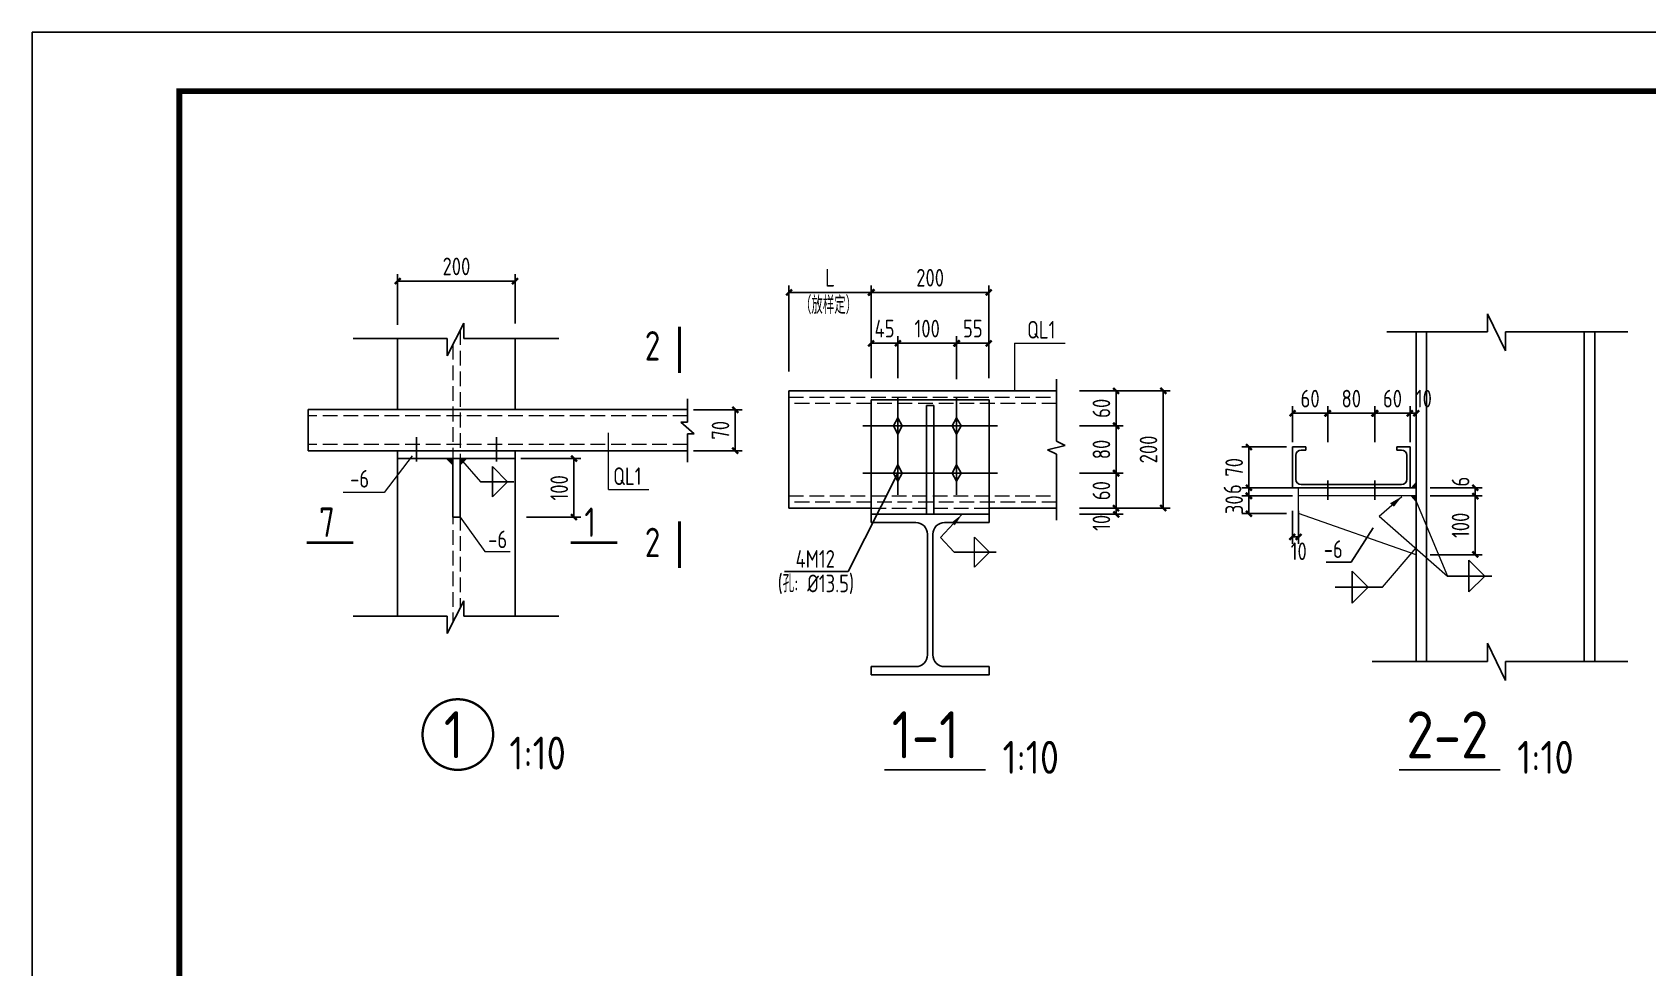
# Model space of a CAD drawing. Header units: millimetres. Extents: x 865974 to 875117, y 41124 to 44891.
# Drawn here: x 869770 to 870044.5, y 41558.7 to 41717.6 of the extents above; entities that cross this region are included whole.
import ezdxf

# ---------------------------------------------------------------- set-up
doc = ezdxf.new("R2010")
doc.units = ezdxf.units.MM
doc.header["$LTSCALE"] = 1000
doc.header["$MEASUREMENT"] = 0
doc.linetypes.add('DASH', pattern=[0.35, 0.25, -0.1])
doc.linetypes.add('DOTE', pattern=[2.42, 2, -0.2, 0.02, -0.2])
for name, color, linetype, lineweight in [('1', 4, 'Continuous', 70), ('D3', 62, 'Continuous', 9), ('LZ', 64, 'Continuous', 9), ('数字', 3, 'Continuous', 9)]:
    doc.layers.add(name, color=color, linetype=linetype, lineweight=lineweight)
for name, color, linetype in [('D1', 112, 'Continuous'), ('D2', 6, 'Continuous'), ('DIM', 7, 'Continuous'), ('DOTE', 1, 'DOTE'), ('GJ', 6, 'Continuous'), ('Prof', 2, 'Continuous'), ('PUB_DIM', 3, 'Continuous'), ('THIN', 7, 'Continuous'), ('文字', 7, 'Continuous'), ('桩', 6, 'Continuous')]:
    doc.layers.add(name, color=color, linetype=linetype)
doc.styles.add('GBHZ', font='gbenor.shx', dxfattribs={"width": 0.9, "bigfont": 'gbcbig.shx'})
doc.dimstyles.new('Y10', dxfattribs={"dimscale": 0, "dimtxt": 3, "dimasz": 0.01, "dimexe": 1.2, "dimexo": 1, "dimgap": 1, "dimtad": 1, "dimdec": 0, "dimlfac": 10, "dimzin": 0, "dimdsep": 46, "dimtxsty": 'GBHZ', "dimblk1": 'DX', "dimblk2": 'DX', "dimsah": 1, "dimcen": 0.09, "dimdle": 1, "dimadec": 0, "dimazin": 0, "dimtfac": 1, "dimtdec": 0, "dimtix": 1, "dimtmove": 2, "dimatfit": 3, "dimldrblk": 'DX', "dimfxl": 0, "dimtolj": 1, "dimtzin": 0, "dimarcsym": 0})

# ---------------------------------------------------------------- blocks, each defined once
blk = doc.blocks.new('DX')
at = {"color": 0, "linetype": 'ByBlock', "const_width": 40}
blk.add_lwpolyline([(-54, -51), (46, 49)], dxfattribs=at)
blk = doc.blocks.new('*D469')
at = {"layer": 'Defpoints', "color": 0, "linetype": 'ByBlock', "transparency": 16777216}
for p in [(869898.56, 41673.4), (869912.58, 41664.22), (869898.56, 41658.98)]:
    blk.add_point(p, dxfattribs=at)
at = {"layer": 'DIM', "color": 0, "linetype": 'ByBlock', "lineweight": -2, "transparency": 16777216}
for p, q in [((869898.56, 41659.98), (869898.56, 41674.6)), ((869912.58, 41665.22), (869912.58, 41674.6)), ((869912.57, 41673.4), (869898.57, 41673.4))]:
    blk.add_line(p, q, dxfattribs=at)
at = {"layer": 'DIM', "color": 0, "linetype": 'ByBlock', "lineweight": -2, "transparency": 16777216, "xscale": 0.01, "yscale": 0.01, "zscale": 0.01, "rotation": 180}
blk.add_blockref('DX', (869898.56, 41673.4), dxfattribs=at)
at = {"layer": 'DIM', "color": 0, "linetype": 'ByBlock', "lineweight": -2, "transparency": 16777216, "xscale": 0.01, "yscale": 0.01, "zscale": 0.01}
blk.add_blockref('DX', (869912.58, 41673.4), dxfattribs=at)
at = {"layer": 'DIM', "color": 0, "linetype": 'ByBlock', "transparency": 16777216, "insert": (869905.57, 41675.9), "char_height": 3, "attachment_point": 5, "style": 'GBHZ'}
blk.add_mtext('\\A1;L', dxfattribs=at)
blk = doc.blocks.new('*D470')
at = {"layer": 'Defpoints', "color": 0, "linetype": 'ByBlock', "transparency": 16777216}
for p in [(869852.07, 41675.32), (869832.07, 41666.88), (869852.07, 41667.1)]:
    blk.add_point(p, dxfattribs=at)
at = {"layer": 'DIM', "color": 0, "linetype": 'ByBlock', "lineweight": -2, "transparency": 16777216}
for p, q in [((869832.07, 41667.88), (869832.07, 41676.52)), ((869832.08, 41675.32), (869852.06, 41675.32)), ((869852.07, 41668.1), (869852.07, 41676.52))]:
    blk.add_line(p, q, dxfattribs=at)
at = {"layer": 'DIM', "color": 0, "linetype": 'ByBlock', "lineweight": -2, "transparency": 16777216, "xscale": 0.01, "yscale": 0.01, "zscale": 0.01, "rotation": 180}
blk.add_blockref('DX', (869832.07, 41675.32), dxfattribs=at)
at = {"layer": 'DIM', "color": 0, "linetype": 'ByBlock', "lineweight": -2, "transparency": 16777216, "xscale": 0.01, "yscale": 0.01, "zscale": 0.01}
blk.add_blockref('DX', (869852.07, 41675.32), dxfattribs=at)
at = {"layer": 'DIM', "color": 0, "linetype": 'ByBlock', "transparency": 16777216, "insert": (869842.07, 41677.82), "char_height": 3, "attachment_point": 5, "style": 'GBHZ'}
blk.add_mtext('\\A1;200', dxfattribs=at)
blk = doc.blocks.new('*D471')
at = {"layer": 'Defpoints', "color": 0, "linetype": 'ByBlock', "transparency": 16777216}
for p in [(869851.99, 41645.2), (869852.99, 41635.2), (869862.04, 41635.2)]:
    blk.add_point(p, dxfattribs=at)
at = {"layer": 'DIM', "color": 0, "linetype": 'ByBlock', "lineweight": -2, "transparency": 16777216}
for p, q in [((869852.99, 41645.2), (869863.24, 41645.2)), ((869862.04, 41645.19), (869862.04, 41635.21)), ((869853.99, 41635.2), (869863.24, 41635.2))]:
    blk.add_line(p, q, dxfattribs=at)
at = {"layer": 'DIM', "color": 0, "linetype": 'ByBlock', "lineweight": -2, "transparency": 16777216, "xscale": 0.01, "yscale": 0.01, "zscale": 0.01}
for p, rotation in [((869862.04, 41645.2), 90), ((869862.04, 41635.2), 270)]:
    blk.add_blockref('DX', p, dxfattribs=dict(at, rotation=rotation))
at = {"layer": 'DIM', "color": 0, "linetype": 'ByBlock', "transparency": 16777216, "insert": (869859.54, 41640.2), "char_height": 3, "attachment_point": 5, "rotation": 90, "style": 'GBHZ'}
blk.add_mtext('\\A1;100', dxfattribs=at)
blk = doc.blocks.new('*D472')
at = {"layer": 'Defpoints', "color": 0, "linetype": 'ByBlock', "transparency": 16777216}
for p in [(869881.35, 41653.48), (869881.35, 41646.48), (869889.45, 41646.48)]:
    blk.add_point(p, dxfattribs=at)
at = {"layer": 'DIM', "color": 0, "linetype": 'ByBlock', "lineweight": -2, "transparency": 16777216}
for p, q in [((869882.35, 41653.48), (869890.65, 41653.48)), ((869889.45, 41653.47), (869889.45, 41646.49)), ((869882.35, 41646.48), (869890.65, 41646.48))]:
    blk.add_line(p, q, dxfattribs=at)
at = {"layer": 'DIM', "color": 0, "linetype": 'ByBlock', "lineweight": -2, "transparency": 16777216, "xscale": 0.01, "yscale": 0.01, "zscale": 0.01}
for p, rotation in [((869889.45, 41653.48), 90), ((869889.45, 41646.48), 270)]:
    blk.add_blockref('DX', p, dxfattribs=dict(at, rotation=rotation))
at = {"layer": 'DIM', "color": 0, "linetype": 'ByBlock', "transparency": 16777216, "insert": (869886.95, 41649.98), "char_height": 3, "attachment_point": 5, "rotation": 90, "style": 'GBHZ'}
blk.add_mtext('\\A1;70', dxfattribs=at)
blk = doc.blocks.new('*D473')
at = {"layer": 'Defpoints', "color": 0, "linetype": 'ByBlock', "transparency": 16777216}
for p in [(869946.95, 41636.72), (869946.95, 41635.72), (869954.19, 41636.72)]:
    blk.add_point(p, dxfattribs=at)
at = {"layer": 'DIM', "color": 0, "linetype": 'ByBlock', "lineweight": -2, "transparency": 16777216}
for p, q in [((869947.95, 41636.72), (869955.39, 41636.72)), ((869947.95, 41635.72), (869955.39, 41635.72)), ((869954.19, 41636.73), (869954.19, 41636.74)), ((869954.19, 41635.72), (869954.19, 41636.72)), ((869954.19, 41635.71), (869954.19, 41635.7))]:
    blk.add_line(p, q, dxfattribs=at)
at = {"layer": 'DIM', "color": 0, "linetype": 'ByBlock', "lineweight": -2, "transparency": 16777216, "xscale": 0.01, "yscale": 0.01, "zscale": 0.01}
for p, rotation in [((869954.19, 41636.72), 270), ((869954.19, 41635.72), 90)]:
    blk.add_blockref('DX', p, dxfattribs=dict(at, rotation=rotation))
at = {"layer": 'DIM', "color": 0, "linetype": 'ByBlock', "transparency": 16777216, "insert": (869951.69, 41634.25), "char_height": 3, "attachment_point": 5, "rotation": 90, "style": 'GBHZ'}
blk.add_mtext('\\A1;10', dxfattribs=at)
blk = doc.blocks.new('*D474')
at = {"layer": 'Defpoints', "color": 0, "linetype": 'ByBlock', "transparency": 16777216}
for p in [(869946.95, 41642.71), (869954.19, 41642.71), (869946.95, 41636.72)]:
    blk.add_point(p, dxfattribs=at)
at = {"layer": 'DIM', "color": 0, "linetype": 'ByBlock', "lineweight": -2, "transparency": 16777216}
for p, q in [((869947.95, 41642.71), (869955.39, 41642.71)), ((869954.19, 41636.73), (869954.19, 41642.7)), ((869947.95, 41636.72), (869955.39, 41636.72))]:
    blk.add_line(p, q, dxfattribs=at)
at = {"layer": 'DIM', "color": 0, "linetype": 'ByBlock', "lineweight": -2, "transparency": 16777216, "xscale": 0.01, "yscale": 0.01, "zscale": 0.01}
for p, rotation in [((869954.19, 41642.71), 90), ((869954.19, 41636.72), 270)]:
    blk.add_blockref('DX', p, dxfattribs=dict(at, rotation=rotation))
at = {"layer": 'DIM', "color": 0, "linetype": 'ByBlock', "transparency": 16777216, "insert": (869951.69, 41639.72), "char_height": 3, "attachment_point": 5, "rotation": 90, "style": 'GBHZ'}
blk.add_mtext('\\A1;60', dxfattribs=at)
blk = doc.blocks.new('*D475')
at = {"layer": 'Defpoints', "color": 0, "linetype": 'ByBlock', "transparency": 16777216}
for p in [(869946.95, 41650.72), (869954.19, 41650.72), (869946.95, 41642.71)]:
    blk.add_point(p, dxfattribs=at)
at = {"layer": 'DIM', "color": 0, "linetype": 'ByBlock', "lineweight": -2, "transparency": 16777216}
for p, q in [((869947.95, 41650.72), (869955.39, 41650.72)), ((869954.19, 41642.72), (869954.19, 41650.71)), ((869947.95, 41642.71), (869955.39, 41642.71))]:
    blk.add_line(p, q, dxfattribs=at)
at = {"layer": 'DIM', "color": 0, "linetype": 'ByBlock', "lineweight": -2, "transparency": 16777216, "xscale": 0.01, "yscale": 0.01, "zscale": 0.01}
for p, rotation in [((869954.19, 41650.72), 90), ((869954.19, 41642.71), 270)]:
    blk.add_blockref('DX', p, dxfattribs=dict(at, rotation=rotation))
at = {"layer": 'DIM', "color": 0, "linetype": 'ByBlock', "transparency": 16777216, "insert": (869951.69, 41646.72), "char_height": 3, "attachment_point": 5, "rotation": 90, "style": 'GBHZ'}
blk.add_mtext('\\A1;80', dxfattribs=at)
blk = doc.blocks.new('*D476')
at = {"layer": 'Defpoints', "color": 0, "linetype": 'ByBlock', "transparency": 16777216}
for p in [(869946.95, 41656.71), (869954.19, 41656.71), (869946.95, 41650.72)]:
    blk.add_point(p, dxfattribs=at)
at = {"layer": 'DIM', "color": 0, "linetype": 'ByBlock', "lineweight": -2, "transparency": 16777216}
for p, q in [((869947.95, 41656.71), (869955.39, 41656.71)), ((869954.19, 41650.73), (869954.19, 41656.7)), ((869947.95, 41650.72), (869955.39, 41650.72))]:
    blk.add_line(p, q, dxfattribs=at)
at = {"layer": 'DIM', "color": 0, "linetype": 'ByBlock', "lineweight": -2, "transparency": 16777216, "xscale": 0.01, "yscale": 0.01, "zscale": 0.01}
for p, rotation in [((869954.19, 41656.71), 90), ((869954.19, 41650.72), 270)]:
    blk.add_blockref('DX', p, dxfattribs=dict(at, rotation=rotation))
at = {"layer": 'DIM', "color": 0, "linetype": 'ByBlock', "transparency": 16777216, "insert": (869951.69, 41653.72), "char_height": 3, "attachment_point": 5, "rotation": 90, "style": 'GBHZ'}
blk.add_mtext('\\A1;60', dxfattribs=at)
blk = doc.blocks.new('*D477')
at = {"layer": 'Defpoints', "color": 0, "linetype": 'ByBlock', "transparency": 16777216}
for p in [(869946.95, 41656.71), (869946.95, 41636.72), (869962.19, 41636.72)]:
    blk.add_point(p, dxfattribs=at)
at = {"layer": 'DIM', "color": 0, "linetype": 'ByBlock', "lineweight": -2, "transparency": 16777216}
for p, q in [((869947.95, 41656.71), (869963.39, 41656.71)), ((869962.19, 41656.7), (869962.19, 41636.73)), ((869947.95, 41636.72), (869963.39, 41636.72))]:
    blk.add_line(p, q, dxfattribs=at)
at = {"layer": 'DIM', "color": 0, "linetype": 'ByBlock', "lineweight": -2, "transparency": 16777216, "xscale": 0.01, "yscale": 0.01, "zscale": 0.01}
for p, rotation in [((869962.19, 41656.71), 90), ((869962.19, 41636.72), 270)]:
    blk.add_blockref('DX', p, dxfattribs=dict(at, rotation=rotation))
at = {"layer": 'DIM', "color": 0, "linetype": 'ByBlock', "transparency": 16777216, "insert": (869959.69, 41646.72), "char_height": 3, "attachment_point": 5, "rotation": 90, "style": 'GBHZ'}
blk.add_mtext('\\A1;200', dxfattribs=at)
blk = doc.blocks.new('*D478')
at = {"layer": 'Defpoints', "color": 0, "linetype": 'ByBlock', "transparency": 16777216}
for p in [(869917.08, 41664.76), (869912.58, 41657.81), (869917.08, 41657.81)]:
    blk.add_point(p, dxfattribs=at)
at = {"layer": 'DIM', "color": 0, "linetype": 'ByBlock', "lineweight": -2, "transparency": 16777216}
for p, q in [((869912.58, 41658.81), (869912.58, 41665.96)), ((869917.08, 41658.81), (869917.08, 41665.96)), ((869912.57, 41664.76), (869912.56, 41664.76)), ((869912.58, 41664.76), (869917.08, 41664.76)), ((869917.09, 41664.76), (869917.1, 41664.76))]:
    blk.add_line(p, q, dxfattribs=at)
at = {"layer": 'DIM', "color": 0, "linetype": 'ByBlock', "lineweight": -2, "transparency": 16777216, "xscale": 0.01, "yscale": 0.01, "zscale": 0.01}
blk.add_blockref('DX', (869912.58, 41664.76), dxfattribs=at)
at = {"layer": 'DIM', "color": 0, "linetype": 'ByBlock', "lineweight": -2, "transparency": 16777216, "xscale": 0.01, "yscale": 0.01, "zscale": 0.01, "rotation": 180}
blk.add_blockref('DX', (869917.08, 41664.76), dxfattribs=at)
at = {"layer": 'DIM', "color": 0, "linetype": 'ByBlock', "transparency": 16777216, "insert": (869914.83, 41667.26), "char_height": 3, "attachment_point": 5, "style": 'GBHZ'}
blk.add_mtext('\\A1;45', dxfattribs=at)
blk = doc.blocks.new('*D479')
at = {"layer": 'Defpoints', "color": 0, "linetype": 'ByBlock', "transparency": 16777216}
for p in [(869917.08, 41664.76), (869917.08, 41657.81), (869927.08, 41657.67)]:
    blk.add_point(p, dxfattribs=at)
at = {"layer": 'DIM', "color": 0, "linetype": 'ByBlock', "lineweight": -2, "transparency": 16777216}
for p, q in [((869917.08, 41658.81), (869917.08, 41665.96)), ((869927.08, 41658.67), (869927.08, 41665.96)), ((869927.07, 41664.76), (869917.09, 41664.76))]:
    blk.add_line(p, q, dxfattribs=at)
at = {"layer": 'DIM', "color": 0, "linetype": 'ByBlock', "lineweight": -2, "transparency": 16777216, "xscale": 0.01, "yscale": 0.01, "zscale": 0.01, "rotation": 180}
blk.add_blockref('DX', (869917.08, 41664.76), dxfattribs=at)
at = {"layer": 'DIM', "color": 0, "linetype": 'ByBlock', "lineweight": -2, "transparency": 16777216, "xscale": 0.01, "yscale": 0.01, "zscale": 0.01}
blk.add_blockref('DX', (869927.08, 41664.76), dxfattribs=at)
at = {"layer": 'DIM', "color": 0, "linetype": 'ByBlock', "transparency": 16777216, "insert": (869922.08, 41667.26), "char_height": 3, "attachment_point": 5, "style": 'GBHZ'}
blk.add_mtext('\\A1;100', dxfattribs=at)
blk = doc.blocks.new('*D480')
at = {"layer": 'Defpoints', "color": 0, "linetype": 'ByBlock', "transparency": 16777216}
for p in [(869927.08, 41664.76), (869927.08, 41657.81), (869932.58, 41657.81)]:
    blk.add_point(p, dxfattribs=at)
at = {"layer": 'DIM', "color": 0, "linetype": 'ByBlock', "lineweight": -2, "transparency": 16777216}
for p, q in [((869927.08, 41658.81), (869927.08, 41665.96)), ((869932.58, 41658.81), (869932.58, 41665.96)), ((869932.57, 41664.76), (869927.09, 41664.76))]:
    blk.add_line(p, q, dxfattribs=at)
at = {"layer": 'DIM', "color": 0, "linetype": 'ByBlock', "lineweight": -2, "transparency": 16777216, "xscale": 0.01, "yscale": 0.01, "zscale": 0.01, "rotation": 180}
blk.add_blockref('DX', (869927.08, 41664.76), dxfattribs=at)
at = {"layer": 'DIM', "color": 0, "linetype": 'ByBlock', "lineweight": -2, "transparency": 16777216, "xscale": 0.01, "yscale": 0.01, "zscale": 0.01}
blk.add_blockref('DX', (869932.58, 41664.76), dxfattribs=at)
at = {"layer": 'DIM', "color": 0, "linetype": 'ByBlock', "transparency": 16777216, "insert": (869929.83, 41667.26), "char_height": 3, "attachment_point": 5, "style": 'GBHZ'}
blk.add_mtext('\\A1;55', dxfattribs=at)
blk = doc.blocks.new('*D481')
at = {"layer": 'Defpoints', "color": 0, "linetype": 'ByBlock', "transparency": 16777216}
for p in [(869932.58, 41673.4), (869912.58, 41659.81), (869932.58, 41659.81)]:
    blk.add_point(p, dxfattribs=at)
at = {"layer": 'DIM', "color": 0, "linetype": 'ByBlock', "lineweight": -2, "transparency": 16777216}
for p, q in [((869912.58, 41660.81), (869912.58, 41674.6)), ((869932.58, 41660.81), (869932.58, 41674.6)), ((869912.59, 41673.4), (869932.57, 41673.4))]:
    blk.add_line(p, q, dxfattribs=at)
at = {"layer": 'DIM', "color": 0, "linetype": 'ByBlock', "lineweight": -2, "transparency": 16777216, "xscale": 0.01, "yscale": 0.01, "zscale": 0.01, "rotation": 180}
blk.add_blockref('DX', (869912.58, 41673.4), dxfattribs=at)
at = {"layer": 'DIM', "color": 0, "linetype": 'ByBlock', "lineweight": -2, "transparency": 16777216, "xscale": 0.01, "yscale": 0.01, "zscale": 0.01}
blk.add_blockref('DX', (869932.58, 41673.4), dxfattribs=at)
at = {"layer": 'DIM', "color": 0, "linetype": 'ByBlock', "transparency": 16777216, "insert": (869922.58, 41675.9), "char_height": 3, "attachment_point": 5, "style": 'GBHZ'}
blk.add_mtext('\\A1;200', dxfattribs=at)
blk = doc.blocks.new('*D482')
at = {"layer": 'Defpoints', "color": 0, "linetype": 'ByBlock', "transparency": 16777216}
for p in [(869984.16, 41647.18), (869976.76, 41640.18), (869984.16, 41640.18)]:
    blk.add_point(p, dxfattribs=at)
at = {"layer": 'DIM', "color": 0, "linetype": 'ByBlock', "lineweight": -2, "transparency": 16777216}
for p, q in [((869983.16, 41647.18), (869975.56, 41647.18)), ((869976.76, 41647.17), (869976.76, 41640.19)), ((869983.16, 41640.18), (869975.56, 41640.18))]:
    blk.add_line(p, q, dxfattribs=at)
at = {"layer": 'DIM', "color": 0, "linetype": 'ByBlock', "lineweight": -2, "transparency": 16777216, "xscale": 0.01, "yscale": 0.01, "zscale": 0.01}
for p, rotation in [((869976.76, 41647.18), 90), ((869976.76, 41640.18), 270)]:
    blk.add_blockref('DX', p, dxfattribs=dict(at, rotation=rotation))
at = {"layer": 'DIM', "color": 0, "linetype": 'ByBlock', "transparency": 16777216, "insert": (869974.26, 41643.68), "char_height": 3, "attachment_point": 5, "rotation": 90, "style": 'GBHZ'}
blk.add_mtext('\\A1;70', dxfattribs=at)
blk = doc.blocks.new('*D483')
at = {"layer": 'Defpoints', "color": 0, "linetype": 'ByBlock', "transparency": 16777216}
for p in [(869998.16, 41652.86), (869998.16, 41646.95), (870004.16, 41646.95)]:
    blk.add_point(p, dxfattribs=at)
at = {"layer": 'DIM', "color": 0, "linetype": 'ByBlock', "lineweight": -2, "transparency": 16777216}
for p, q in [((869998.16, 41647.95), (869998.16, 41654.06)), ((870004.15, 41652.86), (869998.17, 41652.86)), ((870004.16, 41647.95), (870004.16, 41654.06))]:
    blk.add_line(p, q, dxfattribs=at)
at = {"layer": 'DIM', "color": 0, "linetype": 'ByBlock', "lineweight": -2, "transparency": 16777216, "xscale": 0.01, "yscale": 0.01, "zscale": 0.01, "rotation": 180}
blk.add_blockref('DX', (869998.16, 41652.86), dxfattribs=at)
at = {"layer": 'DIM', "color": 0, "linetype": 'ByBlock', "lineweight": -2, "transparency": 16777216, "xscale": 0.01, "yscale": 0.01, "zscale": 0.01}
blk.add_blockref('DX', (870004.16, 41652.86), dxfattribs=at)
at = {"layer": 'DIM', "color": 0, "linetype": 'ByBlock', "transparency": 16777216, "insert": (870001.16, 41655.36), "char_height": 3, "attachment_point": 5, "style": 'GBHZ'}
blk.add_mtext('\\A1;60', dxfattribs=at)
blk = doc.blocks.new('*D484')
at = {"layer": 'Defpoints', "color": 0, "linetype": 'ByBlock', "transparency": 16777216}
for p in [(869990.16, 41652.86), (869990.16, 41646.95), (869998.16, 41646.95)]:
    blk.add_point(p, dxfattribs=at)
at = {"layer": 'DIM', "color": 0, "linetype": 'ByBlock', "lineweight": -2, "transparency": 16777216}
for p, q in [((869990.16, 41647.95), (869990.16, 41654.06)), ((869998.15, 41652.86), (869990.17, 41652.86)), ((869998.16, 41647.95), (869998.16, 41654.06))]:
    blk.add_line(p, q, dxfattribs=at)
at = {"layer": 'DIM', "color": 0, "linetype": 'ByBlock', "lineweight": -2, "transparency": 16777216, "xscale": 0.01, "yscale": 0.01, "zscale": 0.01, "rotation": 180}
blk.add_blockref('DX', (869990.16, 41652.86), dxfattribs=at)
at = {"layer": 'DIM', "color": 0, "linetype": 'ByBlock', "lineweight": -2, "transparency": 16777216, "xscale": 0.01, "yscale": 0.01, "zscale": 0.01}
blk.add_blockref('DX', (869998.16, 41652.86), dxfattribs=at)
at = {"layer": 'DIM', "color": 0, "linetype": 'ByBlock', "transparency": 16777216, "insert": (869994.16, 41655.36), "char_height": 3, "attachment_point": 5, "style": 'GBHZ'}
blk.add_mtext('\\A1;80', dxfattribs=at)
blk = doc.blocks.new('*D485')
at = {"layer": 'Defpoints', "color": 0, "linetype": 'ByBlock', "transparency": 16777216}
for p in [(869984.16, 41652.86), (869984.16, 41646.95), (869990.16, 41646.95)]:
    blk.add_point(p, dxfattribs=at)
at = {"layer": 'DIM', "color": 0, "linetype": 'ByBlock', "lineweight": -2, "transparency": 16777216}
for p, q in [((869984.16, 41647.95), (869984.16, 41654.06)), ((869990.15, 41652.86), (869984.17, 41652.86)), ((869990.16, 41647.95), (869990.16, 41654.06))]:
    blk.add_line(p, q, dxfattribs=at)
at = {"layer": 'DIM', "color": 0, "linetype": 'ByBlock', "lineweight": -2, "transparency": 16777216, "xscale": 0.01, "yscale": 0.01, "zscale": 0.01, "rotation": 180}
blk.add_blockref('DX', (869984.16, 41652.86), dxfattribs=at)
at = {"layer": 'DIM', "color": 0, "linetype": 'ByBlock', "lineweight": -2, "transparency": 16777216, "xscale": 0.01, "yscale": 0.01, "zscale": 0.01}
blk.add_blockref('DX', (869990.16, 41652.86), dxfattribs=at)
at = {"layer": 'DIM', "color": 0, "linetype": 'ByBlock', "transparency": 16777216, "insert": (869987.16, 41655.36), "char_height": 3, "attachment_point": 5, "style": 'GBHZ'}
blk.add_mtext('\\A1;60', dxfattribs=at)
blk = doc.blocks.new('*D486')
at = {"layer": 'Defpoints', "color": 0, "linetype": 'ByBlock', "transparency": 16777216}
for p in [(870006.54, 41640.18), (870006.54, 41638.83), (870015.23, 41638.83)]:
    blk.add_point(p, dxfattribs=at)
at = {"layer": 'DIM', "color": 0, "linetype": 'ByBlock', "lineweight": -2, "transparency": 16777216}
for p, q in [((870007.54, 41640.18), (870016.43, 41640.18)), ((870007.54, 41638.83), (870016.43, 41638.83)), ((870015.23, 41640.19), (870015.23, 41640.2)), ((870015.23, 41640.18), (870015.23, 41638.83)), ((870015.23, 41638.82), (870015.23, 41638.81))]:
    blk.add_line(p, q, dxfattribs=at)
at = {"layer": 'DIM', "color": 0, "linetype": 'ByBlock', "lineweight": -2, "transparency": 16777216, "xscale": 0.01, "yscale": 0.01, "zscale": 0.01}
for p, rotation in [((870015.23, 41640.18), 270), ((870015.23, 41638.83), 90)]:
    blk.add_blockref('DX', p, dxfattribs=dict(at, rotation=rotation))
at = {"layer": 'DIM', "color": 0, "linetype": 'ByBlock', "transparency": 16777216, "insert": (870012.73, 41641.26), "char_height": 3, "attachment_point": 5, "rotation": 90, "style": 'GBHZ'}
blk.add_mtext('\\A1;6', dxfattribs=at)
blk = doc.blocks.new('*D487')
at = {"layer": 'Defpoints', "color": 0, "linetype": 'ByBlock', "transparency": 16777216}
for p in [(870006.54, 41638.83), (870006.54, 41628.83), (870015.23, 41628.83)]:
    blk.add_point(p, dxfattribs=at)
at = {"layer": 'DIM', "color": 0, "linetype": 'ByBlock', "lineweight": -2, "transparency": 16777216}
for p, q in [((870007.54, 41638.83), (870016.43, 41638.83)), ((870015.23, 41638.82), (870015.23, 41628.84)), ((870007.54, 41628.83), (870016.43, 41628.83))]:
    blk.add_line(p, q, dxfattribs=at)
at = {"layer": 'DIM', "color": 0, "linetype": 'ByBlock', "lineweight": -2, "transparency": 16777216, "xscale": 0.01, "yscale": 0.01, "zscale": 0.01}
for p, rotation in [((870015.23, 41638.83), 90), ((870015.23, 41628.83), 270)]:
    blk.add_blockref('DX', p, dxfattribs=dict(at, rotation=rotation))
at = {"layer": 'DIM', "color": 0, "linetype": 'ByBlock', "transparency": 16777216, "insert": (870012.73, 41633.83), "char_height": 3, "attachment_point": 5, "rotation": 90, "style": 'GBHZ'}
blk.add_mtext('\\A1;100', dxfattribs=at)
blk = doc.blocks.new('*D488')
at = {"layer": 'Defpoints', "color": 0, "linetype": 'ByBlock', "transparency": 16777216}
for p in [(869984.16, 41637.3), (869985.16, 41637.3), (869985.16, 41631.86)]:
    blk.add_point(p, dxfattribs=at)
at = {"layer": 'DIM', "color": 0, "linetype": 'ByBlock', "lineweight": -2, "transparency": 16777216}
for p, q in [((869984.16, 41636.3), (869984.16, 41630.66)), ((869985.16, 41636.3), (869985.16, 41630.66)), ((869984.15, 41631.86), (869984.14, 41631.86)), ((869984.16, 41631.86), (869985.16, 41631.86)), ((869985.17, 41631.86), (869985.18, 41631.86))]:
    blk.add_line(p, q, dxfattribs=at)
at = {"layer": 'DIM', "color": 0, "linetype": 'ByBlock', "lineweight": -2, "transparency": 16777216, "xscale": 0.01, "yscale": 0.01, "zscale": 0.01}
blk.add_blockref('DX', (869984.16, 41631.86), dxfattribs=at)
at = {"layer": 'DIM', "color": 0, "linetype": 'ByBlock', "lineweight": -2, "transparency": 16777216, "xscale": 0.01, "yscale": 0.01, "zscale": 0.01, "rotation": 180}
blk.add_blockref('DX', (869985.16, 41631.86), dxfattribs=at)
at = {"layer": 'DIM', "color": 0, "linetype": 'ByBlock', "transparency": 16777216, "insert": (869985.23, 41629.42), "char_height": 3, "attachment_point": 5, "style": 'GBHZ'}
blk.add_mtext('\\A1;10', dxfattribs=at)
blk = doc.blocks.new('*D489')
at = {"layer": 'Defpoints', "color": 0, "linetype": 'ByBlock', "transparency": 16777216}
for p in [(869976.76, 41638.83), (869984.16, 41638.83), (869984.16, 41635.83)]:
    blk.add_point(p, dxfattribs=at)
at = {"layer": 'DIM', "color": 0, "linetype": 'ByBlock', "lineweight": -2, "transparency": 16777216}
for p, q in [((869983.16, 41638.83), (869975.56, 41638.83)), ((869976.76, 41638.84), (869976.76, 41638.85)), ((869976.76, 41635.83), (869976.76, 41638.83)), ((869983.16, 41635.83), (869975.56, 41635.83)), ((869976.76, 41635.82), (869976.76, 41635.81))]:
    blk.add_line(p, q, dxfattribs=at)
at = {"layer": 'DIM', "color": 0, "linetype": 'ByBlock', "lineweight": -2, "transparency": 16777216, "xscale": 0.01, "yscale": 0.01, "zscale": 0.01}
for p, rotation in [((869976.76, 41638.83), 270), ((869976.76, 41635.83), 90)]:
    blk.add_blockref('DX', p, dxfattribs=dict(at, rotation=rotation))
at = {"layer": 'DIM', "color": 0, "linetype": 'ByBlock', "transparency": 16777216, "insert": (869974.26, 41637.33), "char_height": 3, "attachment_point": 5, "rotation": 90, "style": 'GBHZ'}
blk.add_mtext('\\A1;30', dxfattribs=at)
blk = doc.blocks.new('*D490')
at = {"layer": 'Defpoints', "color": 0, "linetype": 'ByBlock', "transparency": 16777216}
for p in [(869976.76, 41638.83), (869985.16, 41638.83), (869985.21, 41640.18)]:
    blk.add_point(p, dxfattribs=at)
at = {"layer": 'DIM', "color": 0, "linetype": 'ByBlock', "lineweight": -2, "transparency": 16777216}
for p, q in [((869984.21, 41640.18), (869975.56, 41640.18)), ((869984.16, 41638.83), (869975.56, 41638.83)), ((869976.76, 41640.19), (869976.76, 41640.2)), ((869976.76, 41640.18), (869976.76, 41638.83)), ((869976.76, 41638.82), (869976.76, 41638.81))]:
    blk.add_line(p, q, dxfattribs=at)
at = {"layer": 'DIM', "color": 0, "linetype": 'ByBlock', "lineweight": -2, "transparency": 16777216, "xscale": 0.01, "yscale": 0.01, "zscale": 0.01}
for p, rotation in [((869976.76, 41640.18), 270), ((869976.76, 41638.83), 90)]:
    blk.add_blockref('DX', p, dxfattribs=dict(at, rotation=rotation))
at = {"layer": 'DIM', "color": 0, "linetype": 'ByBlock', "transparency": 16777216, "insert": (869973.97, 41639.98), "char_height": 3, "attachment_point": 5, "rotation": 90, "style": 'GBHZ'}
blk.add_mtext('\\A1;6', dxfattribs=at)
blk = doc.blocks.new('*D534')
at = {"layer": 'Defpoints', "color": 0, "linetype": 'ByBlock', "transparency": 16777216}
for p in [(870005.16, 41652.86), (870004.16, 41646.95), (870005.16, 41646.95)]:
    blk.add_point(p, dxfattribs=at)
at = {"layer": 'DIM', "color": 0, "linetype": 'ByBlock', "lineweight": -2, "transparency": 16777216}
for p, q in [((870004.15, 41652.86), (870004.14, 41652.86)), ((870004.16, 41647.95), (870004.16, 41654.06)), ((870004.16, 41652.86), (870005.16, 41652.86)), ((870005.16, 41647.95), (870005.16, 41654.06)), ((870005.17, 41652.86), (870005.18, 41652.86))]:
    blk.add_line(p, q, dxfattribs=at)
at = {"layer": 'DIM', "color": 0, "linetype": 'ByBlock', "lineweight": -2, "transparency": 16777216, "xscale": 0.01, "yscale": 0.01, "zscale": 0.01}
blk.add_blockref('DX', (870004.16, 41652.86), dxfattribs=at)
at = {"layer": 'DIM', "color": 0, "linetype": 'ByBlock', "lineweight": -2, "transparency": 16777216, "xscale": 0.01, "yscale": 0.01, "zscale": 0.01, "rotation": 180}
blk.add_blockref('DX', (870005.16, 41652.86), dxfattribs=at)
at = {"layer": 'DIM', "color": 0, "linetype": 'ByBlock', "transparency": 16777216, "insert": (870006.49, 41655.36), "char_height": 3, "attachment_point": 5, "style": 'GBHZ'}
blk.add_mtext('\\A1;10', dxfattribs=at)

msp = doc.modelspace()

# ---------------------------------------------------------------- linework, layer by layer
for p, q in [((869769.986, 41123.604), (869769.986, 41717.604)), ((869769.986, 41717.604), (869769.986, 41123.604))]:
    msp.add_line(p, q)
at = {"color": 0}
for p, q in [((870610.986, 41717.604), (869769.986, 41717.604)), ((869769.986, 41717.604), (870610.986, 41717.604))]:
    msp.add_line(p, q, dxfattribs=at)
at = {"color": 0, "const_width": 1}
msp.add_lwpolyline([(870600.986, 41133.604), (869794.986, 41133.604), (869794.986, 41707.604), (870600.986, 41707.604)], close=True, dxfattribs=at)
at = {"linetype": 'ByBlock', "ltscale": 0.5, "const_width": 0.4}
msp.add_lwpolyline([(869836.31, 41598.278, 1), (869848.31, 41598.278, 1)], format="xyb", close=True, dxfattribs=at)
at = {"layer": '1', "const_width": 0.48}
for points in [[(869879.995, 41667.61), (869879.995, 41659.688)], [(869879.995, 41634.488), (869879.995, 41626.566)], [(869816.62, 41630.887), (869824.542, 41630.887)], [(869861.486, 41630.887), (869869.408, 41630.887)]]:
    msp.add_lwpolyline(points, dxfattribs=at)
at = {"layer": 'D1'}
for p, q in [((870017.302, 41666.699), (870017.302, 41669.785)), ((870017.302, 41669.785), (870020.379, 41663.464)), ((869840.469, 41662.643), (869843.344, 41668.193)), ((869843.344, 41668.193), (869843.344, 41665.576)), ((870017.302, 41666.699), (870000.219, 41666.699)), ((870020.379, 41663.464), (870020.379, 41666.699)), ((870041.177, 41666.699), (870020.379, 41666.699)), ((869824.542, 41665.576), (869840.469, 41665.576)), ((869840.469, 41665.576), (869840.469, 41662.643)), ((869843.344, 41665.576), (869859.452, 41665.576)), ((869881.354, 41655.303), (869881.354, 41651.374)), ((869882.479, 41649.393), (869880.23, 41651.374)), ((869880.23, 41651.374), (869881.354, 41651.374)), ((869881.354, 41649.393), (869881.354, 41644.558)), ((869881.354, 41649.393), (869882.479, 41649.393)), ((869848.196, 41643.808), (869848.196, 41638.67)), ((869848.196, 41643.808), (869850.766, 41641.239)), ((869846.167, 41641.239), (869851.847, 41641.239)), ((869848.196, 41638.67), (869850.766, 41641.239)), ((869930.111, 41631.835), (869932.681, 41629.265)), ((869926.652, 41629.265), (869933.798, 41629.265)), ((869930.111, 41626.696), (869932.681, 41629.265)), ((870014.149, 41627.922), (870014.149, 41622.513)), ((870014.149, 41627.922), (870016.853, 41625.218)), ((869994.299, 41626.029), (869997.003, 41623.324)), ((869994.299, 41626.029), (869994.299, 41620.62)), ((870010.507, 41625.218), (870018.029, 41625.218)), ((870014.149, 41622.513), (870016.853, 41625.218)), ((869991.443, 41623.324), (869999.448, 41623.324)), ((869994.299, 41620.62), (869997.003, 41623.324)), ((869840.469, 41615.457), (869843.344, 41621.007)), ((869843.344, 41621.007), (869843.344, 41618.389)), ((869824.542, 41618.389), (869840.469, 41618.389)), ((869840.469, 41618.389), (869840.469, 41615.457)), ((869843.344, 41618.389), (869859.452, 41618.389)), ((870017.302, 41613.781), (870020.379, 41607.46)), ((870017.302, 41610.695), (870017.302, 41613.781)), ((870017.302, 41610.695), (869997.729, 41610.695)), ((870020.379, 41607.46), (870020.379, 41610.695)), ((870041.177, 41610.695), (870020.379, 41610.695))]:
    msp.add_line(p, q, dxfattribs=at)
at = {"layer": 'D1', "color": 251}
for p, q in [((869917.085, 41642.714), (869908.673, 41625.998)), ((869908.673, 41625.998), (869897.85, 41625.998))]:
    msp.add_line(p, q, dxfattribs=at)
at = {"layer": 'D2'}
for p, q in [((870005.16, 41666.699), (870005.16, 41610.752)), ((870006.963, 41666.699), (870006.963, 41610.752)), ((870033.739, 41666.699), (870033.739, 41610.752)), ((870035.542, 41666.699), (870035.542, 41610.752)), ((869832.072, 41665.576), (869832.072, 41653.483)), ((869852.072, 41665.576), (869852.072, 41653.483)), ((869944.05, 41656.671), (869898.552, 41656.671)), ((869912.585, 41656.671), (869932.585, 41656.671)), ((869912.585, 41655.179), (869912.585, 41635.717)), ((869932.585, 41655.179), (869912.585, 41655.179)), ((869932.585, 41655.179), (869932.585, 41635.717)), ((869816.87, 41653.483), (869842.715, 41653.483)), ((869881.354, 41653.483), (869842.715, 41653.483)), ((869921.942, 41635.717), (869921.942, 41654.179)), ((869921.942, 41654.179), (869923.227, 41654.179)), ((869923.227, 41635.717), (869923.227, 41654.179)), ((869881.354, 41646.485), (869816.87, 41646.485)), ((869832.072, 41646.485), (869832.072, 41645.2)), ((869832.072, 41646.485), (869852.072, 41646.485)), ((869832.072, 41646.485), (869832.072, 41618.389)), ((869852.072, 41646.485), (869852.072, 41645.2)), ((869852.072, 41646.485), (869852.072, 41618.389)), ((869986.42, 41647.182), (869984.16, 41647.182)), ((869984.16, 41640.184), (869984.16, 41647.182)), ((869986.42, 41646.618), (869985.631, 41646.618)), ((869986.42, 41646.618), (869986.42, 41647.182)), ((870004.163, 41647.182), (870001.909, 41647.182)), ((870001.909, 41646.618), (870001.909, 41647.182)), ((870002.698, 41646.618), (870001.909, 41646.618)), ((870004.163, 41640.184), (870004.163, 41647.182)), ((869832.072, 41645.2), (869852.072, 41645.2)), ((869841.43, 41645.2), (869841.43, 41635.197)), ((869842.715, 41635.197), (869842.715, 41645.2)), ((869984.73, 41641.649), (869984.73, 41645.717)), ((870003.6, 41641.649), (870003.6, 41645.717)), ((869990.16, 41638.155), (869990.16, 41641.423)), ((869998.16, 41638.155), (869998.16, 41641.423)), ((870005.16, 41640.184), (869984.16, 41640.184)), ((870002.698, 41640.747), (869985.631, 41640.747)), ((870005.16, 41640.184), (870005.16, 41628.835)), ((869898.552, 41636.717), (869912.585, 41636.717)), ((869944.05, 41636.717), (869932.585, 41636.717)), ((869841.43, 41635.197), (869842.715, 41635.197))]:
    msp.add_line(p, q, dxfattribs=at)
at = {"layer": 'D2', "linetype": 'Continuous'}
for p, q in [((869898.552, 41656.671), (869898.552, 41636.717)), ((869835.291, 41648.805), (869835.291, 41644.665)), ((869848.853, 41648.805), (869848.853, 41644.665))]:
    msp.add_line(p, q, dxfattribs=at)
at = {"layer": 'D2'}
for centre, start, end in [((869985.631, 41645.717), 90, 180), ((870002.698, 41645.717), 0, 90), ((869985.631, 41641.649), 180, 270), ((870002.698, 41641.649), 270, 0)]:
    msp.add_arc(centre, 0.902, start, end, dxfattribs=at)
at = {"layer": 'D3'}
for p, q in [((869936.906, 41664.781), (869945.521, 41664.781)), ((869936.906, 41664.781), (869936.906, 41656.671)), ((869867.909, 41639.889), (869867.909, 41649.554)), ((869834.542, 41645.628), (869829.781, 41639.403)), ((869840.359, 41645.2), (869841.43, 41644.129)), ((869842.715, 41645.2), (869846.167, 41641.239)), ((869843.785, 41645.2), (869842.715, 41644.129)), ((870005.16, 41641.085), (870004.388, 41640.184)), ((869829.781, 41639.403), (869822.827, 41639.403)), ((869867.909, 41639.889), (869874.757, 41639.889)), ((869985.16, 41635.831), (869985.16, 41640.184)), ((870005.16, 41638.831), (869985.16, 41638.831)), ((869998.886, 41635.388), (870002.751, 41638.73)), ((870005.16, 41637.93), (870004.388, 41638.831)), ((870004.934, 41638.422), (870010.507, 41625.218)), ((869924.359, 41631.735), (869928.03, 41635.717)), ((870005.16, 41628.835), (869985.16, 41635.831)), ((869842.715, 41635.197), (869846.881, 41629.384)), ((869998.886, 41635.388), (870010.507, 41625.218)), ((869924.359, 41631.735), (869926.652, 41629.265)), ((869930.111, 41626.696), (869930.111, 41631.835)), ((869999.448, 41623.324), (870005.16, 41630.019)), ((869846.881, 41629.384), (869851.22, 41629.384))]:
    msp.add_line(p, q, dxfattribs=at)
for points in [[(869840.359, 41645.2), (869841.43, 41645.2), (869841.43, 41644.129), (869841.43, 41645.2)], [(869843.785, 41645.2), (869842.715, 41645.2), (869842.715, 41644.129), (869842.715, 41645.2)], [(870005.16, 41641.085), (870005.16, 41640.184), (870004.388, 41640.184), (870005.16, 41640.184)], [(870000.725, 41637.568), (870002.751, 41638.73), (870000.725, 41637.568), (870001.41, 41636.981)], [(870005.16, 41637.93), (870005.16, 41638.831), (870004.388, 41638.831), (870005.16, 41638.831)], [(869926.767, 41633.825), (869928.03, 41635.717), (869926.767, 41633.825), (869926.218, 41634.304)]]:
    msp.add_solid(points, dxfattribs=at)
at = {"layer": 'DOTE', "linetype": 'DOTE', "ltscale": 5}
for p, q in [((869917.085, 41639.039), (869917.085, 41655.6)), ((869927.085, 41639.039), (869927.085, 41655.6)), ((869911.134, 41650.717), (869934.036, 41650.717)), ((869911.134, 41642.714), (869934.036, 41642.714))]:
    msp.add_line(p, q, dxfattribs=at)
at = {"layer": 'GJ', "linetype": 'Continuous'}
msp.add_line((869816.87, 41646.485), (869816.87, 41653.483), dxfattribs=at)
at = {"layer": 'LZ', "linetype": 'DASH', "ltscale": 0.01}
for p, q in [((869842.715, 41666.978), (869842.715, 41619.792)), ((869841.43, 41664.499), (869841.43, 41617.313)), ((869898.552, 41655.6), (869944.05, 41655.6)), ((869881.354, 41652.413), (869816.87, 41652.413)), ((869944.05, 41654.53), (869898.552, 41654.53)), ((869881.354, 41647.555), (869816.87, 41647.555)), ((869898.552, 41638.858), (869944.05, 41638.858)), ((869944.05, 41637.788), (869898.552, 41637.788)), ((869912.585, 41636.717), (869932.585, 41636.717))]:
    msp.add_line(p, q, dxfattribs=at)
at = {"layer": 'Prof'}
msp.add_lwpolyline([(869912.585, 41608.415), (869932.585, 41608.415), (869932.585, 41609.815), (869925.035, 41609.815, -0.4142136), (869923.035, 41611.815), (869923.035, 41632.317, -0.4142136), (869925.035, 41634.317), (869932.585, 41634.317), (869932.585, 41635.717), (869912.585, 41635.717), (869912.585, 41634.317), (869920.135, 41634.317, -0.4142136), (869922.135, 41632.317), (869922.135, 41611.815, -0.4142136), (869920.135, 41609.815), (869912.585, 41609.815)], format="xyb", close=True, dxfattribs=at)
at = {"layer": 'THIN', "linetype": 'ByBlock'}
for p, q in [((869944.05, 41658.671), (869944.05, 41648.15)), ((869945.55, 41647.4), (869942.55, 41646.65)), ((869942.55, 41646.65), (869944.05, 41645.9)), ((869944.05, 41648.15), (869945.55, 41647.4)), ((869944.05, 41645.9), (869944.05, 41634.717))]:
    msp.add_line(p, q, dxfattribs=at)
at = {"layer": '文字', "color": 6, "const_width": 0.32}
for points in [[(869914.8, 41592.278), (869932.014, 41592.278)], [(870002.266, 41592.278), (870019.481, 41592.278)]]:
    msp.add_lwpolyline(points, dxfattribs=at)
at = {"layer": '桩'}
for p, q in [((869916.336, 41650.717), (869917.085, 41652.099)), ((869917.834, 41650.717), (869917.085, 41652.099)), ((869926.336, 41650.717), (869927.085, 41652.099)), ((869927.834, 41650.717), (869927.085, 41652.099)), ((869916.336, 41650.717), (869917.085, 41649.336)), ((869917.834, 41650.717), (869917.085, 41649.336)), ((869926.336, 41650.717), (869927.085, 41649.336)), ((869927.834, 41650.717), (869927.085, 41649.336)), ((869916.336, 41642.714), (869917.085, 41644.096)), ((869917.834, 41642.714), (869917.085, 41644.096)), ((869926.336, 41642.714), (869927.085, 41644.096)), ((869927.834, 41642.714), (869927.085, 41644.096)), ((869916.336, 41642.714), (869917.085, 41641.333)), ((869917.834, 41642.714), (869917.085, 41641.333)), ((869926.336, 41642.714), (869927.085, 41641.333)), ((869927.834, 41642.714), (869927.085, 41641.333)), ((869997.895, 41633.426), (869994.123, 41627.547)), ((869989.906, 41627.547), (869994.123, 41627.547))]:
    msp.add_line(p, q, dxfattribs=at)

# ---------------------------------------------------------------- texts
at = {"layer": 'DIM', "linetype": 'ByBlock', "style": 'GBHZ', "width": 0.9}
msp.add_text('（放样定）', height=3, dxfattribs=at).set_placement((869900.451, 41669.752))
at = {"layer": 'PUB_DIM', "style": 'GBHZ', "width": 0.9}
for s, p in [('2', (869874.094, 41661.833)), ('7', (869818.712, 41631.862)), ('1', (869863.83, 41631.862)), ('2', (869874.094, 41628.422))]:
    msp.add_text(s, height=5, dxfattribs=at).set_placement(p)
at = {"layer": '数字', "style": 'GBHZ', "width": 0.9}
for s, p in [('QL1', (869939.055, 41665.57)), ('-6', (869823.999, 41640.241)), ('QL1', (869868.707, 41640.678)), ('-6', (869847.464, 41629.949)), ('-6', (869989.476, 41628.276)), ('4M12', (869899.701, 41626.622)), ('(孔: %%C13.5)', (869896.664, 41622.457))]:
    msp.add_text(s, height=3, dxfattribs=at).set_placement(p)
at = {"layer": '文字', "color": 6, "style": 'GBHZ'}
for s, height, p in [('1', 8, (869839.915, 41594.245)), ('1-1', 8, (869916.051, 41594.229)), ('2-2', 8, (870003.518, 41594.229)), ('1:10', 5.6, (869851.076, 41592.326, -0.009)), ('1:10', 5.6, (869934.894, 41591.608)), ('1:10', 5.6, (870022.36, 41591.608))]:
    msp.add_text(s, height=height, dxfattribs=at).set_placement(p)

# ---------------------------------------------------------------- dimensions: what is measured, and where the dimension line sits
at = {"layer": 'DIM', "linetype": 'ByBlock'}
for base, p1, p2, picture, middle in [((869852.072, 41675.317), (869832.072, 41666.884), (869852.072, 41667.098), '*D470', (869842.072, 41677.817)), ((869932.585, 41673.4), (869912.585, 41659.813), (869932.585, 41659.813), '*D481', (869922.585, 41675.9)), ((869917.085, 41664.76), (869912.585, 41657.813), (869917.085, 41657.813), '*D478', (869914.835, 41667.26))]:
    dim = msp.add_linear_dim(base=base, p1=p1, p2=p2, dimstyle='Y10', override={"dimscale": 1}, dxfattribs=at)
    dim.commit()
    dim.dimension.update_dxf_attribs({"geometry": picture, "text_midpoint": middle})
dim = msp.add_linear_dim(base=(869898.557, 41673.4), p1=(869912.585, 41664.221), p2=(869898.557, 41658.98), text='L', dimstyle='Y10', override={"dimscale": 1}, dxfattribs=at)
dim.commit()
dim.dimension.update_dxf_attribs({"geometry": '*D469', "text_midpoint": (869905.571, 41675.9)})
for base, p1, p2, angle, picture, middle in [((869917.085, 41664.76), (869927.085, 41657.672), (869917.085, 41657.813), 180, '*D479', (869922.085, 41667.26)), ((869927.085, 41664.76), (869932.585, 41657.813), (869927.085, 41657.813), 180, '*D480', (869929.835, 41667.26)), ((869954.19, 41656.714), (869946.952, 41650.717), (869946.952, 41656.714), 90, '*D476', (869951.69, 41653.716)), ((869962.189, 41636.717), (869946.952, 41656.714), (869946.952, 41636.717), 90, '*D477', (869959.689, 41646.716)), ((869984.16, 41652.86), (869990.16, 41646.952), (869984.16, 41646.952), 180, '*D485', (869987.16, 41655.36)), ((869990.16, 41652.86), (869998.16, 41646.952), (869990.16, 41646.952), 180, '*D484', (869994.16, 41655.36)), ((869998.16, 41652.86), (870004.16, 41646.952), (869998.16, 41646.952), 180, '*D483', (870001.16, 41655.36)), ((869889.455, 41646.485), (869881.354, 41653.483), (869881.354, 41646.485), 270, '*D472', (869886.955, 41649.984)), ((869954.19, 41650.717), (869946.952, 41642.714), (869946.952, 41650.717), 90, '*D475', (869951.69, 41646.716)), ((869976.759, 41640.184), (869984.16, 41647.182), (869984.16, 41640.184), 270, '*D482', (869974.259, 41643.683)), ((869862.04, 41635.197), (869851.993, 41645.2), (869852.993, 41635.197), 270, '*D471', (869859.54, 41640.199)), ((869954.19, 41642.714), (869946.952, 41636.717), (869946.952, 41642.714), 90, '*D474', (869951.69, 41639.716)), ((869976.759, 41638.831), (869984.16, 41635.831), (869984.16, 41638.831), 90, '*D489', (869974.259, 41637.331)), ((870015.232, 41628.835), (870006.538, 41638.831), (870006.538, 41628.835), 270, '*D487', (870012.732, 41633.833))]:
    dim = msp.add_linear_dim(base=base, p1=p1, p2=p2, angle=angle, dimstyle='Y10', override={"dimscale": 1}, dxfattribs=at)
    dim.commit()
    dim.dimension.update_dxf_attribs({"geometry": picture, "text_midpoint": middle})
dim = msp.add_linear_dim(base=(870005.16, 41652.86), p1=(870004.16, 41646.952), p2=(870005.16, 41646.952), dimstyle='Y10', override={"dimscale": 1}, dxfattribs=at)
dim.commit()
dim.dimension.update_dxf_attribs({"geometry": '*D534', "text_midpoint": (870006.487, 41655.36), "dimtype": 160})
for base, p1, p2, picture, middle in [((869976.759, 41638.831), (869985.214, 41640.184), (869985.16, 41638.831), '*D490', (869973.965, 41639.979)), ((870015.232, 41638.831), (870006.538, 41640.184), (870006.538, 41638.831), '*D486', (870012.732, 41641.265))]:
    dim = msp.add_linear_dim(base=base, p1=p1, p2=p2, angle=270, text='6', dimstyle='Y10', override={"dimscale": 1}, dxfattribs=at)
    dim.commit()
    dim.dimension.update_dxf_attribs({"geometry": picture, "text_midpoint": middle, "dimtype": 160})
for base, p1, p2, angle, picture, middle in [((869954.19, 41636.717), (869946.952, 41635.717), (869946.952, 41636.717), 90, '*D473', (869951.69, 41634.248)), ((869985.16, 41631.863), (869984.16, 41637.303), (869985.16, 41637.303), 180, '*D488', (869985.232, 41629.424))]:
    dim = msp.add_linear_dim(base=base, p1=p1, p2=p2, angle=angle, dimstyle='Y10', override={"dimscale": 1}, dxfattribs=at)
    dim.commit()
    dim.dimension.update_dxf_attribs({"geometry": picture, "text_midpoint": middle, "dimtype": 160})

doc.saveas('drawing.dxf')
